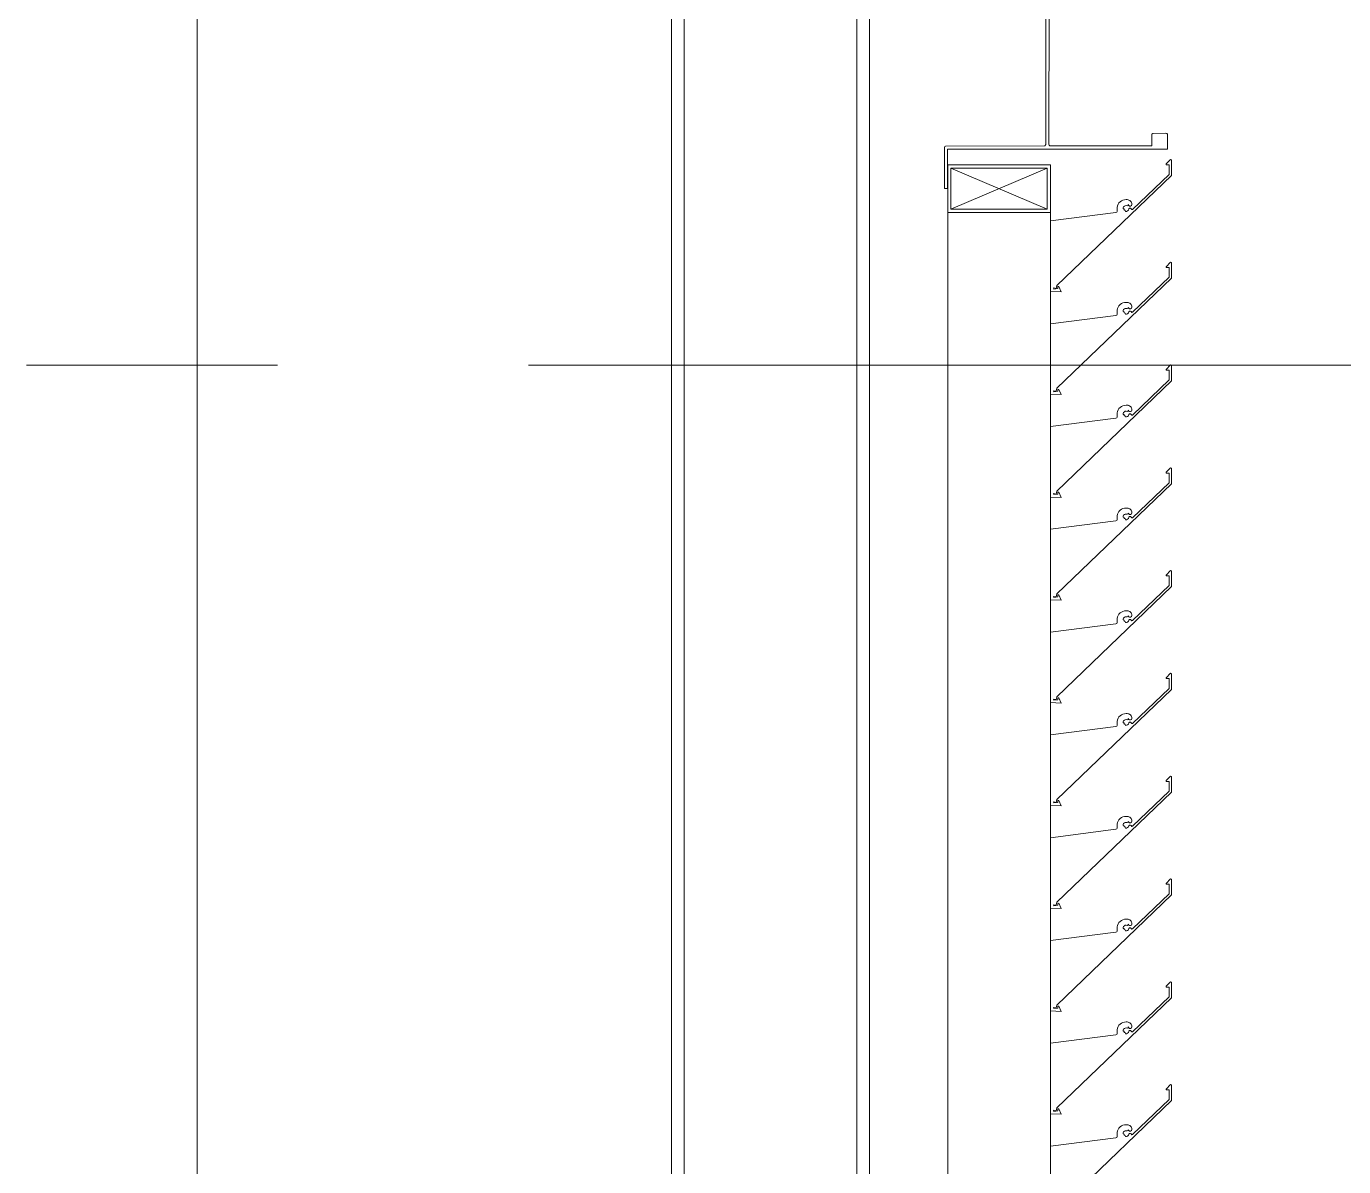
# Model space of a CAD drawing. Header units: millimetres. Extents: x -220592 to 404889, y -217665 to 38245.
# Drawn here: x 7649.5 to 7657.83, y -48108.49 to -48101.28 of the extents above; entities that cross this region are included whole.
import ezdxf

# ---------------------------------------------------------------- set-up
doc = ezdxf.new("R2010")
doc.units = ezdxf.units.MM
doc.linetypes.add('XKITLINE00', pattern=[0])
doc.layers.add('000 - 0_HIDE_OBJ_FRAMING_DEF_SUB_1', color=7, linetype='Continuous')
doc.layers.add('Part', color=7, linetype='Continuous', lineweight=0)
doc.layers.add('S-GRID', color=7, linetype='Continuous', lineweight=0)

# ---------------------------------------------------------------- blocks, each defined once
blk = doc.blocks.new('*A13472')
at = {"layer": '000 - 0_HIDE_OBJ_FRAMING_DEF_SUB_1', "color": 7, "linetype": 'XKITLINE00', "lineweight": 0}
blk.add_line((-87.063349, 95.290805), (-87.063349, 122.690337), dxfattribs=at)
blk = doc.blocks.new('*A13529')
at = {"layer": 'S-GRID', "color": 7, "linetype": 'XKITLINE00', "lineweight": 0}
for p, q in [((-88.142349, 106.790805), (-86.554849, 106.790805)), ((-84.967349, 106.790805), (-77.029849, 106.790805))]:
    blk.add_line(p, q, dxfattribs=at)
blk = doc.blocks.new('*A13598')
at = {"layer": '000 - 0_HIDE_OBJ_FRAMING_DEF_SUB_1', "color": 7, "linetype": 'XKITLINE00', "lineweight": 0}
for p, q in [((-83.983213, 94.940805), (-83.983213, 122.190805)), ((-82.893213, 94.940805), (-82.893213, 122.190805)), ((-82.813213, 94.940805), (-82.813213, 122.190805)), ((-84.063213, 98.690805), (-84.063213, 118.690805))]:
    blk.add_line(p, q, dxfattribs=at)
blk = doc.blocks.new('*A13601')
at = {"layer": 'Part', "color": 7, "linetype": 'XKITLINE00', "lineweight": 0}
for p, q in [((-82.318045, 91.596275), (-82.318045, 107.756161)), ((-81.668045, 107.701982), (-81.668045, 107.756161)), ((-81.668045, 107.051982), (-81.668045, 107.256279)), ((-81.668045, 106.401982), (-81.668045, 106.606279)), ((-81.668045, 105.751982), (-81.668045, 105.956279)), ((-81.668045, 105.101982), (-81.668045, 105.306279)), ((-81.668045, 104.451982), (-81.668045, 104.656279)), ((-81.668045, 103.801982), (-81.668045, 104.006279)), ((-81.668045, 103.151982), (-81.668045, 103.356279)), ((-81.668045, 102.501982), (-81.668045, 102.706279)), ((-81.668045, 101.851982), (-81.668045, 102.056279))]:
    blk.add_line(p, q, dxfattribs=at)
blk = doc.blocks.new('*A14531')
at = {"layer": 'Part', "color": 7, "linetype": 'XKITLINE00', "lineweight": 0}
for p, q in [((-82.318002, 109.406275), (-82.338002, 109.406278)), ((-82.338002, 109.406278), (-82.337287, 109.142451)), ((-82.318045, 109.156275), (-82.318002, 109.406275)), ((-82.337287, 109.142451), (-82.333604, 109.137963)), ((-82.333604, 109.137963), (-82.328049, 109.136277)), ((-82.328049, 109.136277), (-81.704222, 109.135406)), ((-80.928045, 109.156032), (-82.318045, 109.156275)), ((-81.704222, 109.135406), (-81.699735, 109.131723)), ((-81.699735, 109.131723), (-81.698051, 109.126167)), ((-81.698051, 109.126167), (-81.698215, 108.186167)), ((-81.678215, 108.186163), (-81.677289, 109.12999)), ((-81.677289, 109.12999), (-81.673605, 109.134477)), ((-81.673605, 109.134477), (-81.668049, 109.136161)), ((-81.668049, 109.136161), (-81.028049, 109.13605)), ((-81.028049, 109.13605), (-81.027301, 109.062223)), ((-80.928061, 109.066032), (-80.928045, 109.156032)), ((-81.027301, 109.062223), (-81.023618, 109.057734)), ((-81.023618, 109.057734), (-81.018063, 109.056048)), ((-81.018063, 109.056048), (-80.934236, 109.056795)), ((-80.934236, 109.056795), (-80.929747, 109.060477)), ((-80.929747, 109.060477), (-80.928061, 109.066032)), ((-82.332043, 108.175516), (-82.336532, 108.171834)), ((-81.708216, 108.176168), (-82.332043, 108.175516)), ((-81.70266, 108.177853), (-81.708216, 108.176168)), ((-81.70266, 108.177853), (-81.698977, 108.18234)), ((-81.698215, 108.186167), (-81.698977, 108.18234)), ((-81.67653, 108.180607), (-81.678215, 108.186163)), ((-81.672043, 108.176923), (-81.67653, 108.180607)), ((-81.028216, 108.17605), (-81.672043, 108.176923)), ((-81.028204, 108.24605), (-81.028216, 108.17605)), ((-81.026518, 108.251605), (-81.028204, 108.24605)), ((-81.022029, 108.255287), (-81.026518, 108.251605)), ((-80.938203, 108.256034), (-81.022029, 108.255287)), ((-80.932647, 108.254348), (-80.938203, 108.256034)), ((-80.928965, 108.249859), (-80.932647, 108.254348)), ((-80.92822, 108.156032), (-80.928965, 108.249859)), ((-82.338218, 108.166278), (-82.338264, 107.906278)), ((-82.336532, 108.171834), (-82.338218, 108.166278)), ((-82.318264, 107.906275), (-82.31822, 108.156275)), ((-82.31822, 108.156275), (-80.92822, 108.156032)), ((-82.338264, 107.906278), (-82.318264, 107.906275))]:
    blk.add_line(p, q, dxfattribs=at)
blk = doc.blocks.new('*A14532')
at = {"layer": 'Part', "color": 7, "linetype": 'XKITLINE00', "lineweight": 0}
for p, q in [((-81.668045, 108.056161), (-82.318045, 108.056161)), ((-82.318045, 108.056161), (-82.318045, 107.756161)), ((-82.298045, 107.776161), (-81.688045, 108.036161)), ((-82.298045, 108.036161), (-81.688045, 107.776161)), ((-82.298045, 107.776161), (-82.298045, 108.036161)), ((-82.298045, 108.036161), (-81.688045, 108.036161)), ((-81.688045, 108.036161), (-81.688045, 107.776161)), ((-81.668045, 107.756161), (-81.668045, 108.056161)), ((-81.688045, 107.776161), (-82.298045, 107.776161)), ((-82.318045, 107.756161), (-81.668045, 107.756161))]:
    blk.add_line(p, q, dxfattribs=at)
blk = doc.blocks.new('*A14536')
at = {"layer": 'Part', "color": 7, "linetype": 'XKITLINE00', "lineweight": 0}
for p, q in [((-80.908555, 102.241486), (-80.937204, 102.212598)), ((-80.937204, 102.212598), (-80.936119, 102.207677)), ((-80.936119, 102.207677), (-80.918699, 102.20758)), ((-80.918699, 102.20758), (-80.918356, 102.146233)), ((-80.903874, 102.239018), (-80.908555, 102.241486)), ((-80.903321, 102.139867), (-80.903874, 102.239018)), ((-81.628443, 101.443621), (-80.903321, 102.139867)), ((-80.918356, 102.146233), (-81.149372, 101.924831)), ((-81.246897, 101.937621), (-81.247272, 101.927385)), ((-81.244674, 101.94762), (-81.246897, 101.937621)), ((-81.240676, 101.95705), (-81.244674, 101.94762)), ((-81.235036, 101.9656), (-81.240676, 101.95705)), ((-81.22794, 101.972986), (-81.235036, 101.9656)), ((-81.219624, 101.978965), (-81.22794, 101.972986)), ((-81.210361, 101.983338), (-81.219624, 101.978965)), ((-81.20046, 101.985961), (-81.210361, 101.983338)), ((-81.209279, 101.928785), (-81.20871, 101.935269)), ((-81.20871, 101.935269), (-81.205908, 101.941143)), ((-81.205908, 101.941143), (-81.201226, 101.945665)), ((-81.201226, 101.945665), (-81.195258, 101.948263)), ((-81.190247, 101.986746), (-81.20046, 101.985961)), ((-81.195258, 101.948263), (-81.188758, 101.948607)), ((-81.183448, 101.986648), (-81.190247, 101.986746)), ((-81.188758, 101.948607), (-81.18284, 101.947702)), ((-81.17772, 101.986012), (-81.183448, 101.986648)), ((-81.18284, 101.947702), (-81.178029, 101.950109)), ((-81.178029, 101.950109), (-81.175999, 101.95509)), ((-81.172219, 101.984293), (-81.17772, 101.986012)), ((-81.175999, 101.95509), (-81.173057, 101.949618)), ((-81.173057, 101.949618), (-81.1679, 101.9464)), ((-81.168544, 101.932014), (-81.172727, 101.927857)), ((-81.167149, 101.981553), (-81.172219, 101.984293)), ((-81.16265, 101.93222), (-81.168544, 101.932014)), ((-81.1679, 101.9464), (-81.161823, 101.946412)), ((-81.162695, 101.977895), (-81.167149, 101.981553)), ((-81.159024, 101.973452), (-81.162695, 101.977895)), ((-81.158186, 101.928366), (-81.16265, 101.93222)), ((-81.161823, 101.946412), (-81.156679, 101.949649)), ((-81.15627, 101.968389), (-81.159024, 101.973452)), ((-81.156679, 101.949649), (-81.154039, 101.955123)), ((-81.154535, 101.962893), (-81.15627, 101.968389)), ((-81.154039, 101.955123), (-81.154535, 101.962893)), ((-81.254237, 101.904987), (-81.668243, 101.851957)), ((-81.668243, 101.851957), (-81.668236, 101.406287)), ((-81.249162, 101.907177), (-81.254237, 101.904987)), ((-81.246025, 101.911728), (-81.249162, 101.907177)), ((-81.247272, 101.927385), (-81.245786, 101.917251)), ((-81.245786, 101.917251), (-81.246025, 101.911728)), ((-81.201573, 101.927679), (-81.209279, 101.928785)), ((-81.202743, 101.920619), (-81.201573, 101.927679)), ((-81.195578, 101.919675), (-81.202743, 101.920619)), ((-81.193256, 101.912284), (-81.195578, 101.919675)), ((-81.186584, 101.912707), (-81.193256, 101.912284)), ((-81.180508, 101.915497), (-81.186584, 101.912707)), ((-81.175841, 101.920283), (-81.180508, 101.915497)), ((-81.172727, 101.927857), (-81.175841, 101.920283)), ((-81.154531, 101.923739), (-81.158186, 101.928366)), ((-81.149372, 101.924831), (-81.154531, 101.923739)), ((-81.63134, 101.425078), (-81.628443, 101.443621)), ((-81.621208, 101.43674), (-81.621337, 101.424549)), ((-81.616085, 101.437152), (-81.621208, 101.43674)), ((-81.60055, 101.403665), (-81.616085, 101.437152)), ((-81.668236, 101.406287), (-81.60055, 101.403665)), ((-81.648356, 101.427982), (-81.63134, 101.425078)), ((-81.64632, 101.421409), (-81.648356, 101.427982)), ((-81.621337, 101.424549), (-81.64632, 101.421409))]:
    blk.add_line(p, q, dxfattribs=at)
blk = doc.blocks.new('*A14537')
at = {"layer": 'Part', "color": 7, "linetype": 'XKITLINE00', "lineweight": 0}
for p, q in [((-80.908555, 102.891486), (-80.937204, 102.862598)), ((-80.937204, 102.862598), (-80.936119, 102.857677)), ((-80.936119, 102.857677), (-80.918699, 102.85758)), ((-80.918699, 102.85758), (-80.918356, 102.796233)), ((-80.903874, 102.889018), (-80.908555, 102.891486)), ((-80.903321, 102.789867), (-80.903874, 102.889018)), ((-81.628443, 102.093621), (-80.903321, 102.789867)), ((-80.918356, 102.796233), (-81.149372, 102.574831)), ((-81.244674, 102.59762), (-81.246897, 102.587621)), ((-81.240676, 102.60705), (-81.244674, 102.59762)), ((-81.235036, 102.6156), (-81.240676, 102.60705)), ((-81.22794, 102.622986), (-81.235036, 102.6156)), ((-81.219624, 102.628965), (-81.22794, 102.622986)), ((-81.210361, 102.633338), (-81.219624, 102.628965)), ((-81.20046, 102.635961), (-81.210361, 102.633338)), ((-81.205908, 102.591143), (-81.201226, 102.595665)), ((-81.201226, 102.595665), (-81.195258, 102.598263)), ((-81.190247, 102.636746), (-81.20046, 102.635961)), ((-81.195258, 102.598263), (-81.188758, 102.598607)), ((-81.183448, 102.636648), (-81.190247, 102.636746)), ((-81.188758, 102.598607), (-81.18284, 102.597702)), ((-81.17772, 102.636012), (-81.183448, 102.636648)), ((-81.18284, 102.597702), (-81.178029, 102.600109)), ((-81.178029, 102.600109), (-81.175999, 102.60509)), ((-81.172219, 102.634293), (-81.17772, 102.636012)), ((-81.175999, 102.60509), (-81.173057, 102.599618)), ((-81.173057, 102.599618), (-81.1679, 102.5964)), ((-81.167149, 102.631553), (-81.172219, 102.634293)), ((-81.1679, 102.5964), (-81.161823, 102.596412)), ((-81.162695, 102.627895), (-81.167149, 102.631553)), ((-81.159024, 102.623452), (-81.162695, 102.627895)), ((-81.161823, 102.596412), (-81.156679, 102.599649)), ((-81.15627, 102.618389), (-81.159024, 102.623452)), ((-81.156679, 102.599649), (-81.154039, 102.605123)), ((-81.154535, 102.612893), (-81.15627, 102.618389)), ((-81.154039, 102.605123), (-81.154535, 102.612893)), ((-81.254237, 102.554987), (-81.668243, 102.501957)), ((-81.249162, 102.557177), (-81.254237, 102.554987)), ((-81.246025, 102.561728), (-81.249162, 102.557177)), ((-81.246897, 102.587621), (-81.247272, 102.577385)), ((-81.247272, 102.577385), (-81.245786, 102.567251)), ((-81.245786, 102.567251), (-81.246025, 102.561728)), ((-81.209279, 102.578785), (-81.20871, 102.585269)), ((-81.201573, 102.577679), (-81.209279, 102.578785)), ((-81.20871, 102.585269), (-81.205908, 102.591143)), ((-81.202743, 102.570619), (-81.201573, 102.577679)), ((-81.195578, 102.569675), (-81.202743, 102.570619)), ((-81.193256, 102.562284), (-81.195578, 102.569675)), ((-81.186584, 102.562707), (-81.193256, 102.562284)), ((-81.180508, 102.565497), (-81.186584, 102.562707)), ((-81.175841, 102.570283), (-81.180508, 102.565497)), ((-81.172727, 102.577857), (-81.175841, 102.570283)), ((-81.168544, 102.582014), (-81.172727, 102.577857)), ((-81.16265, 102.58222), (-81.168544, 102.582014)), ((-81.158186, 102.578366), (-81.16265, 102.58222)), ((-81.154531, 102.573739), (-81.158186, 102.578366)), ((-81.149372, 102.574831), (-81.154531, 102.573739)), ((-81.668243, 102.501957), (-81.668236, 102.056287)), ((-81.668236, 102.056287), (-81.60055, 102.053665)), ((-81.648356, 102.077982), (-81.63134, 102.075078)), ((-81.64632, 102.071409), (-81.648356, 102.077982)), ((-81.621337, 102.074549), (-81.64632, 102.071409)), ((-81.63134, 102.075078), (-81.628443, 102.093621)), ((-81.621208, 102.08674), (-81.621337, 102.074549)), ((-81.616085, 102.087152), (-81.621208, 102.08674)), ((-81.60055, 102.053665), (-81.616085, 102.087152))]:
    blk.add_line(p, q, dxfattribs=at)
blk = doc.blocks.new('*A14538')
at = {"layer": 'Part', "color": 7, "linetype": 'XKITLINE00', "lineweight": 0}
for p, q in [((-80.908555, 103.541486), (-80.937204, 103.512598)), ((-80.937204, 103.512598), (-80.936119, 103.507677)), ((-80.903874, 103.539018), (-80.908555, 103.541486)), ((-80.903321, 103.439867), (-80.903874, 103.539018)), ((-81.628443, 102.743621), (-80.903321, 103.439867)), ((-80.918356, 103.446233), (-81.149372, 103.224831)), ((-80.936119, 103.507677), (-80.918699, 103.50758)), ((-80.918699, 103.50758), (-80.918356, 103.446233)), ((-81.235036, 103.2656), (-81.240676, 103.25705)), ((-81.22794, 103.272986), (-81.235036, 103.2656)), ((-81.219624, 103.278965), (-81.22794, 103.272986)), ((-81.210361, 103.283338), (-81.219624, 103.278965)), ((-81.20046, 103.285961), (-81.210361, 103.283338)), ((-81.190247, 103.286746), (-81.20046, 103.285961)), ((-81.183448, 103.286648), (-81.190247, 103.286746)), ((-81.17772, 103.286012), (-81.183448, 103.286648)), ((-81.172219, 103.284293), (-81.17772, 103.286012)), ((-81.167149, 103.281553), (-81.172219, 103.284293)), ((-81.162695, 103.277895), (-81.167149, 103.281553)), ((-81.159024, 103.273452), (-81.162695, 103.277895)), ((-81.15627, 103.268389), (-81.159024, 103.273452)), ((-81.154535, 103.262893), (-81.15627, 103.268389)), ((-81.154039, 103.255123), (-81.154535, 103.262893)), ((-81.254237, 103.204987), (-81.668243, 103.151957)), ((-81.249162, 103.207177), (-81.254237, 103.204987)), ((-81.246025, 103.211728), (-81.249162, 103.207177)), ((-81.246897, 103.237621), (-81.247272, 103.227385)), ((-81.247272, 103.227385), (-81.245786, 103.217251)), ((-81.244674, 103.24762), (-81.246897, 103.237621)), ((-81.245786, 103.217251), (-81.246025, 103.211728)), ((-81.240676, 103.25705), (-81.244674, 103.24762)), ((-81.209279, 103.228785), (-81.20871, 103.235269)), ((-81.201573, 103.227679), (-81.209279, 103.228785)), ((-81.20871, 103.235269), (-81.205908, 103.241143)), ((-81.205908, 103.241143), (-81.201226, 103.245665)), ((-81.202743, 103.220619), (-81.201573, 103.227679)), ((-81.195578, 103.219675), (-81.202743, 103.220619)), ((-81.201226, 103.245665), (-81.195258, 103.248263)), ((-81.193256, 103.212284), (-81.195578, 103.219675)), ((-81.195258, 103.248263), (-81.188758, 103.248607)), ((-81.186584, 103.212707), (-81.193256, 103.212284)), ((-81.188758, 103.248607), (-81.18284, 103.247702)), ((-81.180508, 103.215497), (-81.186584, 103.212707)), ((-81.18284, 103.247702), (-81.178029, 103.250109)), ((-81.175841, 103.220283), (-81.180508, 103.215497)), ((-81.178029, 103.250109), (-81.175999, 103.25509)), ((-81.175999, 103.25509), (-81.173057, 103.249618)), ((-81.172727, 103.227857), (-81.175841, 103.220283)), ((-81.173057, 103.249618), (-81.1679, 103.2464)), ((-81.168544, 103.232014), (-81.172727, 103.227857)), ((-81.16265, 103.23222), (-81.168544, 103.232014)), ((-81.1679, 103.2464), (-81.161823, 103.246412)), ((-81.158186, 103.228366), (-81.16265, 103.23222)), ((-81.161823, 103.246412), (-81.156679, 103.249649)), ((-81.154531, 103.223739), (-81.158186, 103.228366)), ((-81.156679, 103.249649), (-81.154039, 103.255123)), ((-81.149372, 103.224831), (-81.154531, 103.223739)), ((-81.668243, 103.151957), (-81.668236, 102.706287)), ((-81.668236, 102.706287), (-81.60055, 102.703665)), ((-81.648356, 102.727982), (-81.63134, 102.725078)), ((-81.64632, 102.721409), (-81.648356, 102.727982)), ((-81.621337, 102.724549), (-81.64632, 102.721409)), ((-81.63134, 102.725078), (-81.628443, 102.743621)), ((-81.621208, 102.73674), (-81.621337, 102.724549)), ((-81.616085, 102.737152), (-81.621208, 102.73674)), ((-81.60055, 102.703665), (-81.616085, 102.737152))]:
    blk.add_line(p, q, dxfattribs=at)
blk = doc.blocks.new('*A14539')
at = {"layer": 'Part', "color": 7, "linetype": 'XKITLINE00', "lineweight": 0}
for p, q in [((-80.908555, 104.191486), (-80.937204, 104.162598)), ((-80.903874, 104.189018), (-80.908555, 104.191486)), ((-80.903321, 104.089867), (-80.903874, 104.189018)), ((-80.918356, 104.096233), (-81.149372, 103.874831)), ((-80.937204, 104.162598), (-80.936119, 104.157677)), ((-80.936119, 104.157677), (-80.918699, 104.15758)), ((-80.918699, 104.15758), (-80.918356, 104.096233)), ((-81.628443, 103.393621), (-80.903321, 104.089867)), ((-81.219624, 103.928965), (-81.22794, 103.922986)), ((-81.210361, 103.933338), (-81.219624, 103.928965)), ((-81.20046, 103.935961), (-81.210361, 103.933338)), ((-81.190247, 103.936746), (-81.20046, 103.935961)), ((-81.183448, 103.936648), (-81.190247, 103.936746)), ((-81.17772, 103.936012), (-81.183448, 103.936648)), ((-81.172219, 103.934293), (-81.17772, 103.936012)), ((-81.167149, 103.931553), (-81.172219, 103.934293)), ((-81.162695, 103.927895), (-81.167149, 103.931553)), ((-81.159024, 103.923452), (-81.162695, 103.927895)), ((-81.254237, 103.854987), (-81.668243, 103.801957)), ((-81.249162, 103.857177), (-81.254237, 103.854987)), ((-81.246025, 103.861728), (-81.249162, 103.857177)), ((-81.246897, 103.887621), (-81.247272, 103.877385)), ((-81.247272, 103.877385), (-81.245786, 103.867251)), ((-81.244674, 103.89762), (-81.246897, 103.887621)), ((-81.245786, 103.867251), (-81.246025, 103.861728)), ((-81.240676, 103.90705), (-81.244674, 103.89762)), ((-81.235036, 103.9156), (-81.240676, 103.90705)), ((-81.22794, 103.922986), (-81.235036, 103.9156)), ((-81.209279, 103.878785), (-81.20871, 103.885269)), ((-81.201573, 103.877679), (-81.209279, 103.878785)), ((-81.20871, 103.885269), (-81.205908, 103.891143)), ((-81.205908, 103.891143), (-81.201226, 103.895665)), ((-81.202743, 103.870619), (-81.201573, 103.877679)), ((-81.195578, 103.869675), (-81.202743, 103.870619)), ((-81.201226, 103.895665), (-81.195258, 103.898263)), ((-81.193256, 103.862284), (-81.195578, 103.869675)), ((-81.195258, 103.898263), (-81.188758, 103.898607)), ((-81.186584, 103.862707), (-81.193256, 103.862284)), ((-81.188758, 103.898607), (-81.18284, 103.897702)), ((-81.180508, 103.865497), (-81.186584, 103.862707)), ((-81.18284, 103.897702), (-81.178029, 103.900109)), ((-81.175841, 103.870283), (-81.180508, 103.865497)), ((-81.178029, 103.900109), (-81.175999, 103.90509)), ((-81.175999, 103.90509), (-81.173057, 103.899618)), ((-81.172727, 103.877857), (-81.175841, 103.870283)), ((-81.173057, 103.899618), (-81.1679, 103.8964)), ((-81.168544, 103.882014), (-81.172727, 103.877857)), ((-81.16265, 103.88222), (-81.168544, 103.882014)), ((-81.1679, 103.8964), (-81.161823, 103.896412)), ((-81.158186, 103.878366), (-81.16265, 103.88222)), ((-81.161823, 103.896412), (-81.156679, 103.899649)), ((-81.15627, 103.918389), (-81.159024, 103.923452)), ((-81.154531, 103.873739), (-81.158186, 103.878366)), ((-81.156679, 103.899649), (-81.154039, 103.905123)), ((-81.154535, 103.912893), (-81.15627, 103.918389)), ((-81.154039, 103.905123), (-81.154535, 103.912893)), ((-81.149372, 103.874831), (-81.154531, 103.873739)), ((-81.668243, 103.801957), (-81.668236, 103.356287)), ((-81.668236, 103.356287), (-81.60055, 103.353665)), ((-81.648356, 103.377982), (-81.63134, 103.375078)), ((-81.64632, 103.371409), (-81.648356, 103.377982)), ((-81.621337, 103.374549), (-81.64632, 103.371409)), ((-81.63134, 103.375078), (-81.628443, 103.393621)), ((-81.621208, 103.38674), (-81.621337, 103.374549)), ((-81.616085, 103.387152), (-81.621208, 103.38674)), ((-81.60055, 103.353665), (-81.616085, 103.387152))]:
    blk.add_line(p, q, dxfattribs=at)
blk = doc.blocks.new('*A14540')
at = {"layer": 'Part', "color": 7, "linetype": 'XKITLINE00', "lineweight": 0}
for p, q in [((-80.908555, 104.841486), (-80.937204, 104.812598)), ((-80.937204, 104.812598), (-80.936119, 104.807677)), ((-80.936119, 104.807677), (-80.918699, 104.80758)), ((-80.918699, 104.80758), (-80.918356, 104.746233)), ((-80.903874, 104.839018), (-80.908555, 104.841486)), ((-80.903321, 104.739867), (-80.903874, 104.839018)), ((-81.628443, 104.043621), (-80.903321, 104.739867)), ((-80.918356, 104.746233), (-81.149372, 104.524831)), ((-81.246025, 104.511728), (-81.249162, 104.507177)), ((-81.246897, 104.537621), (-81.247272, 104.527385)), ((-81.247272, 104.527385), (-81.245786, 104.517251)), ((-81.244674, 104.54762), (-81.246897, 104.537621)), ((-81.245786, 104.517251), (-81.246025, 104.511728)), ((-81.240676, 104.55705), (-81.244674, 104.54762)), ((-81.235036, 104.5656), (-81.240676, 104.55705)), ((-81.22794, 104.572986), (-81.235036, 104.5656)), ((-81.219624, 104.578965), (-81.22794, 104.572986)), ((-81.210361, 104.583338), (-81.219624, 104.578965)), ((-81.20046, 104.585961), (-81.210361, 104.583338)), ((-81.209279, 104.528785), (-81.20871, 104.535269)), ((-81.201573, 104.527679), (-81.209279, 104.528785)), ((-81.20871, 104.535269), (-81.205908, 104.541143)), ((-81.205908, 104.541143), (-81.201226, 104.545665)), ((-81.202743, 104.520619), (-81.201573, 104.527679)), ((-81.195578, 104.519675), (-81.202743, 104.520619)), ((-81.201226, 104.545665), (-81.195258, 104.548263)), ((-81.190247, 104.586746), (-81.20046, 104.585961)), ((-81.193256, 104.512284), (-81.195578, 104.519675)), ((-81.195258, 104.548263), (-81.188758, 104.548607)), ((-81.186584, 104.512707), (-81.193256, 104.512284)), ((-81.183448, 104.586648), (-81.190247, 104.586746)), ((-81.188758, 104.548607), (-81.18284, 104.547702)), ((-81.180508, 104.515497), (-81.186584, 104.512707)), ((-81.17772, 104.586012), (-81.183448, 104.586648)), ((-81.18284, 104.547702), (-81.178029, 104.550109)), ((-81.175841, 104.520283), (-81.180508, 104.515497)), ((-81.178029, 104.550109), (-81.175999, 104.55509)), ((-81.172219, 104.584293), (-81.17772, 104.586012)), ((-81.175999, 104.55509), (-81.173057, 104.549618)), ((-81.172727, 104.527857), (-81.175841, 104.520283)), ((-81.173057, 104.549618), (-81.1679, 104.5464)), ((-81.168544, 104.532014), (-81.172727, 104.527857)), ((-81.167149, 104.581553), (-81.172219, 104.584293)), ((-81.16265, 104.53222), (-81.168544, 104.532014)), ((-81.1679, 104.5464), (-81.161823, 104.546412)), ((-81.162695, 104.577895), (-81.167149, 104.581553)), ((-81.159024, 104.573452), (-81.162695, 104.577895)), ((-81.158186, 104.528366), (-81.16265, 104.53222)), ((-81.161823, 104.546412), (-81.156679, 104.549649)), ((-81.15627, 104.568389), (-81.159024, 104.573452)), ((-81.154531, 104.523739), (-81.158186, 104.528366)), ((-81.156679, 104.549649), (-81.154039, 104.555123)), ((-81.154535, 104.562893), (-81.15627, 104.568389)), ((-81.154039, 104.555123), (-81.154535, 104.562893)), ((-81.149372, 104.524831), (-81.154531, 104.523739)), ((-81.254237, 104.504987), (-81.668243, 104.451957)), ((-81.668243, 104.451957), (-81.668236, 104.006287)), ((-81.249162, 104.507177), (-81.254237, 104.504987)), ((-81.648356, 104.027982), (-81.63134, 104.025078)), ((-81.64632, 104.021409), (-81.648356, 104.027982)), ((-81.621337, 104.024549), (-81.64632, 104.021409)), ((-81.63134, 104.025078), (-81.628443, 104.043621)), ((-81.621208, 104.03674), (-81.621337, 104.024549)), ((-81.616085, 104.037152), (-81.621208, 104.03674)), ((-81.60055, 104.003665), (-81.616085, 104.037152)), ((-81.668236, 104.006287), (-81.60055, 104.003665))]:
    blk.add_line(p, q, dxfattribs=at)
blk = doc.blocks.new('*A14541')
at = {"layer": 'Part', "color": 7, "linetype": 'XKITLINE00', "lineweight": 0}
for p, q in [((-80.908555, 105.491486), (-80.937204, 105.462598)), ((-80.937204, 105.462598), (-80.936119, 105.457677)), ((-80.936119, 105.457677), (-80.918699, 105.45758)), ((-80.918699, 105.45758), (-80.918356, 105.396233)), ((-80.903874, 105.489018), (-80.908555, 105.491486)), ((-80.903321, 105.389867), (-80.903874, 105.489018)), ((-81.628443, 104.693621), (-80.903321, 105.389867)), ((-80.918356, 105.396233), (-81.149372, 105.174831)), ((-81.246897, 105.187621), (-81.247272, 105.177385)), ((-81.247272, 105.177385), (-81.245786, 105.167251)), ((-81.244674, 105.19762), (-81.246897, 105.187621)), ((-81.240676, 105.20705), (-81.244674, 105.19762)), ((-81.235036, 105.2156), (-81.240676, 105.20705)), ((-81.22794, 105.222986), (-81.235036, 105.2156)), ((-81.219624, 105.228965), (-81.22794, 105.222986)), ((-81.210361, 105.233338), (-81.219624, 105.228965)), ((-81.20046, 105.235961), (-81.210361, 105.233338)), ((-81.209279, 105.178785), (-81.20871, 105.185269)), ((-81.201573, 105.177679), (-81.209279, 105.178785)), ((-81.20871, 105.185269), (-81.205908, 105.191143)), ((-81.205908, 105.191143), (-81.201226, 105.195665)), ((-81.202743, 105.170619), (-81.201573, 105.177679)), ((-81.201226, 105.195665), (-81.195258, 105.198263)), ((-81.190247, 105.236746), (-81.20046, 105.235961)), ((-81.195258, 105.198263), (-81.188758, 105.198607)), ((-81.183448, 105.236648), (-81.190247, 105.236746)), ((-81.188758, 105.198607), (-81.18284, 105.197702)), ((-81.17772, 105.236012), (-81.183448, 105.236648)), ((-81.18284, 105.197702), (-81.178029, 105.200109)), ((-81.178029, 105.200109), (-81.175999, 105.20509)), ((-81.172219, 105.234293), (-81.17772, 105.236012)), ((-81.175999, 105.20509), (-81.173057, 105.199618)), ((-81.172727, 105.177857), (-81.175841, 105.170283)), ((-81.173057, 105.199618), (-81.1679, 105.1964)), ((-81.168544, 105.182014), (-81.172727, 105.177857)), ((-81.167149, 105.231553), (-81.172219, 105.234293)), ((-81.16265, 105.18222), (-81.168544, 105.182014)), ((-81.1679, 105.1964), (-81.161823, 105.196412)), ((-81.162695, 105.227895), (-81.167149, 105.231553)), ((-81.159024, 105.223452), (-81.162695, 105.227895)), ((-81.158186, 105.178366), (-81.16265, 105.18222)), ((-81.161823, 105.196412), (-81.156679, 105.199649)), ((-81.15627, 105.218389), (-81.159024, 105.223452)), ((-81.154531, 105.173739), (-81.158186, 105.178366)), ((-81.156679, 105.199649), (-81.154039, 105.205123)), ((-81.154535, 105.212893), (-81.15627, 105.218389)), ((-81.154039, 105.205123), (-81.154535, 105.212893)), ((-81.254237, 105.154987), (-81.668243, 105.101957)), ((-81.668243, 105.101957), (-81.668236, 104.656287)), ((-81.249162, 105.157177), (-81.254237, 105.154987)), ((-81.246025, 105.161728), (-81.249162, 105.157177)), ((-81.245786, 105.167251), (-81.246025, 105.161728)), ((-81.195578, 105.169675), (-81.202743, 105.170619)), ((-81.193256, 105.162284), (-81.195578, 105.169675)), ((-81.186584, 105.162707), (-81.193256, 105.162284)), ((-81.180508, 105.165497), (-81.186584, 105.162707)), ((-81.175841, 105.170283), (-81.180508, 105.165497)), ((-81.149372, 105.174831), (-81.154531, 105.173739)), ((-81.648356, 104.677982), (-81.63134, 104.675078)), ((-81.64632, 104.671409), (-81.648356, 104.677982)), ((-81.63134, 104.675078), (-81.628443, 104.693621)), ((-81.621208, 104.68674), (-81.621337, 104.674549)), ((-81.616085, 104.687152), (-81.621208, 104.68674)), ((-81.60055, 104.653665), (-81.616085, 104.687152)), ((-81.668236, 104.656287), (-81.60055, 104.653665)), ((-81.621337, 104.674549), (-81.64632, 104.671409))]:
    blk.add_line(p, q, dxfattribs=at)
blk = doc.blocks.new('*A14542')
at = {"layer": 'Part', "color": 7, "linetype": 'XKITLINE00', "lineweight": 0}
for p, q in [((-80.908555, 106.141486), (-80.937204, 106.112598)), ((-80.937204, 106.112598), (-80.936119, 106.107677)), ((-80.936119, 106.107677), (-80.918699, 106.10758)), ((-80.918699, 106.10758), (-80.918356, 106.046233)), ((-80.903874, 106.139018), (-80.908555, 106.141486)), ((-80.903321, 106.039867), (-80.903874, 106.139018)), ((-81.628443, 105.343621), (-80.903321, 106.039867)), ((-80.918356, 106.046233), (-81.149372, 105.824831)), ((-81.244674, 105.84762), (-81.246897, 105.837621)), ((-81.240676, 105.85705), (-81.244674, 105.84762)), ((-81.235036, 105.8656), (-81.240676, 105.85705)), ((-81.22794, 105.872986), (-81.235036, 105.8656)), ((-81.219624, 105.878965), (-81.22794, 105.872986)), ((-81.210361, 105.883338), (-81.219624, 105.878965)), ((-81.20046, 105.885961), (-81.210361, 105.883338)), ((-81.205908, 105.841143), (-81.201226, 105.845665)), ((-81.201226, 105.845665), (-81.195258, 105.848263)), ((-81.190247, 105.886746), (-81.20046, 105.885961)), ((-81.195258, 105.848263), (-81.188758, 105.848607)), ((-81.183448, 105.886648), (-81.190247, 105.886746)), ((-81.188758, 105.848607), (-81.18284, 105.847702)), ((-81.17772, 105.886012), (-81.183448, 105.886648)), ((-81.18284, 105.847702), (-81.178029, 105.850109)), ((-81.178029, 105.850109), (-81.175999, 105.85509)), ((-81.172219, 105.884293), (-81.17772, 105.886012)), ((-81.175999, 105.85509), (-81.173057, 105.849618)), ((-81.173057, 105.849618), (-81.1679, 105.8464)), ((-81.167149, 105.881553), (-81.172219, 105.884293)), ((-81.1679, 105.8464), (-81.161823, 105.846412)), ((-81.162695, 105.877895), (-81.167149, 105.881553)), ((-81.159024, 105.873452), (-81.162695, 105.877895)), ((-81.161823, 105.846412), (-81.156679, 105.849649)), ((-81.15627, 105.868389), (-81.159024, 105.873452)), ((-81.156679, 105.849649), (-81.154039, 105.855123)), ((-81.154535, 105.862893), (-81.15627, 105.868389)), ((-81.154039, 105.855123), (-81.154535, 105.862893)), ((-81.254237, 105.804987), (-81.668243, 105.751957)), ((-81.249162, 105.807177), (-81.254237, 105.804987)), ((-81.246025, 105.811728), (-81.249162, 105.807177)), ((-81.246897, 105.837621), (-81.247272, 105.827385)), ((-81.247272, 105.827385), (-81.245786, 105.817251)), ((-81.245786, 105.817251), (-81.246025, 105.811728)), ((-81.209279, 105.828785), (-81.20871, 105.835269)), ((-81.201573, 105.827679), (-81.209279, 105.828785)), ((-81.20871, 105.835269), (-81.205908, 105.841143)), ((-81.202743, 105.820619), (-81.201573, 105.827679)), ((-81.195578, 105.819675), (-81.202743, 105.820619)), ((-81.193256, 105.812284), (-81.195578, 105.819675)), ((-81.186584, 105.812707), (-81.193256, 105.812284)), ((-81.180508, 105.815497), (-81.186584, 105.812707)), ((-81.175841, 105.820283), (-81.180508, 105.815497)), ((-81.172727, 105.827857), (-81.175841, 105.820283)), ((-81.168544, 105.832014), (-81.172727, 105.827857)), ((-81.16265, 105.83222), (-81.168544, 105.832014)), ((-81.158186, 105.828366), (-81.16265, 105.83222)), ((-81.154531, 105.823739), (-81.158186, 105.828366)), ((-81.149372, 105.824831), (-81.154531, 105.823739)), ((-81.668243, 105.751957), (-81.668236, 105.306287)), ((-81.63134, 105.325078), (-81.628443, 105.343621)), ((-81.668236, 105.306287), (-81.60055, 105.303665)), ((-81.648356, 105.327982), (-81.63134, 105.325078)), ((-81.64632, 105.321409), (-81.648356, 105.327982)), ((-81.621337, 105.324549), (-81.64632, 105.321409)), ((-81.621208, 105.33674), (-81.621337, 105.324549)), ((-81.616085, 105.337152), (-81.621208, 105.33674)), ((-81.60055, 105.303665), (-81.616085, 105.337152))]:
    blk.add_line(p, q, dxfattribs=at)
blk = doc.blocks.new('*A14543')
at = {"layer": 'Part', "color": 7, "linetype": 'XKITLINE00', "lineweight": 0}
for p, q in [((-80.908555, 106.791486), (-80.937204, 106.762598)), ((-80.937204, 106.762598), (-80.936119, 106.757677)), ((-80.903874, 106.789018), (-80.908555, 106.791486)), ((-80.903321, 106.689867), (-80.903874, 106.789018)), ((-81.628443, 105.993621), (-80.903321, 106.689867)), ((-80.918356, 106.696233), (-81.149372, 106.474831)), ((-80.936119, 106.757677), (-80.918699, 106.75758)), ((-80.918699, 106.75758), (-80.918356, 106.696233)), ((-81.235036, 106.5156), (-81.240676, 106.50705)), ((-81.22794, 106.522986), (-81.235036, 106.5156)), ((-81.219624, 106.528965), (-81.22794, 106.522986)), ((-81.210361, 106.533338), (-81.219624, 106.528965)), ((-81.20046, 106.535961), (-81.210361, 106.533338)), ((-81.190247, 106.536746), (-81.20046, 106.535961)), ((-81.183448, 106.536648), (-81.190247, 106.536746)), ((-81.17772, 106.536012), (-81.183448, 106.536648)), ((-81.172219, 106.534293), (-81.17772, 106.536012)), ((-81.167149, 106.531553), (-81.172219, 106.534293)), ((-81.162695, 106.527895), (-81.167149, 106.531553)), ((-81.159024, 106.523452), (-81.162695, 106.527895)), ((-81.15627, 106.518389), (-81.159024, 106.523452)), ((-81.154535, 106.512893), (-81.15627, 106.518389)), ((-81.154039, 106.505123), (-81.154535, 106.512893)), ((-81.254237, 106.454987), (-81.668243, 106.401957)), ((-81.249162, 106.457177), (-81.254237, 106.454987)), ((-81.246025, 106.461728), (-81.249162, 106.457177)), ((-81.246897, 106.487621), (-81.247272, 106.477385)), ((-81.247272, 106.477385), (-81.245786, 106.467251)), ((-81.244674, 106.49762), (-81.246897, 106.487621)), ((-81.245786, 106.467251), (-81.246025, 106.461728)), ((-81.240676, 106.50705), (-81.244674, 106.49762)), ((-81.209279, 106.478785), (-81.20871, 106.485269)), ((-81.201573, 106.477679), (-81.209279, 106.478785)), ((-81.20871, 106.485269), (-81.205908, 106.491143)), ((-81.205908, 106.491143), (-81.201226, 106.495665)), ((-81.202743, 106.470619), (-81.201573, 106.477679)), ((-81.195578, 106.469675), (-81.202743, 106.470619)), ((-81.201226, 106.495665), (-81.195258, 106.498263)), ((-81.193256, 106.462284), (-81.195578, 106.469675)), ((-81.195258, 106.498263), (-81.188758, 106.498607)), ((-81.186584, 106.462707), (-81.193256, 106.462284)), ((-81.188758, 106.498607), (-81.18284, 106.497702)), ((-81.180508, 106.465497), (-81.186584, 106.462707)), ((-81.18284, 106.497702), (-81.178029, 106.500109)), ((-81.175841, 106.470283), (-81.180508, 106.465497)), ((-81.178029, 106.500109), (-81.175999, 106.50509)), ((-81.175999, 106.50509), (-81.173057, 106.499618)), ((-81.172727, 106.477857), (-81.175841, 106.470283)), ((-81.173057, 106.499618), (-81.1679, 106.4964)), ((-81.168544, 106.482014), (-81.172727, 106.477857)), ((-81.16265, 106.48222), (-81.168544, 106.482014)), ((-81.1679, 106.4964), (-81.161823, 106.496412)), ((-81.158186, 106.478366), (-81.16265, 106.48222)), ((-81.161823, 106.496412), (-81.156679, 106.499649)), ((-81.154531, 106.473739), (-81.158186, 106.478366)), ((-81.156679, 106.499649), (-81.154039, 106.505123)), ((-81.149372, 106.474831), (-81.154531, 106.473739)), ((-81.668243, 106.401957), (-81.668236, 105.956287)), ((-81.668236, 105.956287), (-81.60055, 105.953665)), ((-81.648356, 105.977982), (-81.63134, 105.975078)), ((-81.64632, 105.971409), (-81.648356, 105.977982)), ((-81.621337, 105.974549), (-81.64632, 105.971409)), ((-81.63134, 105.975078), (-81.628443, 105.993621)), ((-81.621208, 105.98674), (-81.621337, 105.974549)), ((-81.616085, 105.987152), (-81.621208, 105.98674)), ((-81.60055, 105.953665), (-81.616085, 105.987152))]:
    blk.add_line(p, q, dxfattribs=at)
blk = doc.blocks.new('*A14544')
at = {"layer": 'Part', "color": 7, "linetype": 'XKITLINE00', "lineweight": 0}
for p, q in [((-80.908555, 107.441486), (-80.937204, 107.412598)), ((-80.903874, 107.439018), (-80.908555, 107.441486)), ((-80.903321, 107.339867), (-80.903874, 107.439018)), ((-80.918356, 107.346233), (-81.149372, 107.124831)), ((-80.937204, 107.412598), (-80.936119, 107.407677)), ((-80.936119, 107.407677), (-80.918699, 107.40758)), ((-80.918699, 107.40758), (-80.918356, 107.346233)), ((-81.628443, 106.643621), (-80.903321, 107.339867)), ((-81.219624, 107.178965), (-81.22794, 107.172986)), ((-81.210361, 107.183338), (-81.219624, 107.178965)), ((-81.20046, 107.185961), (-81.210361, 107.183338)), ((-81.190247, 107.186746), (-81.20046, 107.185961)), ((-81.183448, 107.186648), (-81.190247, 107.186746)), ((-81.17772, 107.186012), (-81.183448, 107.186648)), ((-81.172219, 107.184293), (-81.17772, 107.186012)), ((-81.167149, 107.181553), (-81.172219, 107.184293)), ((-81.162695, 107.177895), (-81.167149, 107.181553)), ((-81.159024, 107.173452), (-81.162695, 107.177895)), ((-81.254237, 107.104987), (-81.668243, 107.051957)), ((-81.249162, 107.107177), (-81.254237, 107.104987)), ((-81.246025, 107.111728), (-81.249162, 107.107177)), ((-81.246897, 107.137621), (-81.247272, 107.127385)), ((-81.247272, 107.127385), (-81.245786, 107.117251)), ((-81.244674, 107.14762), (-81.246897, 107.137621)), ((-81.245786, 107.117251), (-81.246025, 107.111728)), ((-81.240676, 107.15705), (-81.244674, 107.14762)), ((-81.235036, 107.1656), (-81.240676, 107.15705)), ((-81.22794, 107.172986), (-81.235036, 107.1656)), ((-81.209279, 107.128785), (-81.20871, 107.135269)), ((-81.201573, 107.127679), (-81.209279, 107.128785)), ((-81.20871, 107.135269), (-81.205908, 107.141143)), ((-81.205908, 107.141143), (-81.201226, 107.145665)), ((-81.202743, 107.120619), (-81.201573, 107.127679)), ((-81.195578, 107.119675), (-81.202743, 107.120619)), ((-81.201226, 107.145665), (-81.195258, 107.148263)), ((-81.193256, 107.112284), (-81.195578, 107.119675)), ((-81.195258, 107.148263), (-81.188758, 107.148607)), ((-81.186584, 107.112707), (-81.193256, 107.112284)), ((-81.188758, 107.148607), (-81.18284, 107.147702)), ((-81.180508, 107.115497), (-81.186584, 107.112707)), ((-81.18284, 107.147702), (-81.178029, 107.150109)), ((-81.175841, 107.120283), (-81.180508, 107.115497)), ((-81.178029, 107.150109), (-81.175999, 107.15509)), ((-81.175999, 107.15509), (-81.173057, 107.149618)), ((-81.172727, 107.127857), (-81.175841, 107.120283)), ((-81.173057, 107.149618), (-81.1679, 107.1464)), ((-81.168544, 107.132014), (-81.172727, 107.127857)), ((-81.16265, 107.13222), (-81.168544, 107.132014)), ((-81.1679, 107.1464), (-81.161823, 107.146412)), ((-81.158186, 107.128366), (-81.16265, 107.13222)), ((-81.161823, 107.146412), (-81.156679, 107.149649)), ((-81.15627, 107.168389), (-81.159024, 107.173452)), ((-81.154531, 107.123739), (-81.158186, 107.128366)), ((-81.156679, 107.149649), (-81.154039, 107.155123)), ((-81.154535, 107.162893), (-81.15627, 107.168389)), ((-81.154039, 107.155123), (-81.154535, 107.162893)), ((-81.149372, 107.124831), (-81.154531, 107.123739)), ((-81.668243, 107.051957), (-81.668236, 106.606287)), ((-81.668236, 106.606287), (-81.60055, 106.603665)), ((-81.648356, 106.627982), (-81.63134, 106.625078)), ((-81.64632, 106.621409), (-81.648356, 106.627982)), ((-81.621337, 106.624549), (-81.64632, 106.621409)), ((-81.63134, 106.625078), (-81.628443, 106.643621)), ((-81.621208, 106.63674), (-81.621337, 106.624549)), ((-81.616085, 106.637152), (-81.621208, 106.63674)), ((-81.60055, 106.603665), (-81.616085, 106.637152))]:
    blk.add_line(p, q, dxfattribs=at)
blk = doc.blocks.new('*A14545')
at = {"layer": 'Part', "color": 7, "linetype": 'XKITLINE00', "lineweight": 0}
for p, q in [((-80.908555, 108.091486), (-80.937204, 108.062598)), ((-80.937204, 108.062598), (-80.936119, 108.057677)), ((-80.936119, 108.057677), (-80.918699, 108.05758)), ((-80.918699, 108.05758), (-80.918356, 107.996233)), ((-80.903874, 108.089018), (-80.908555, 108.091486)), ((-80.903321, 107.989867), (-80.903874, 108.089018)), ((-81.628443, 107.293621), (-80.903321, 107.989867)), ((-80.918356, 107.996233), (-81.149372, 107.774831)), ((-81.246025, 107.761728), (-81.249162, 107.757177)), ((-81.246897, 107.787621), (-81.247272, 107.777385)), ((-81.247272, 107.777385), (-81.245786, 107.767251)), ((-81.244674, 107.79762), (-81.246897, 107.787621)), ((-81.245786, 107.767251), (-81.246025, 107.761728)), ((-81.240676, 107.80705), (-81.244674, 107.79762)), ((-81.235036, 107.8156), (-81.240676, 107.80705)), ((-81.22794, 107.822986), (-81.235036, 107.8156)), ((-81.219624, 107.828965), (-81.22794, 107.822986)), ((-81.210361, 107.833338), (-81.219624, 107.828965)), ((-81.20046, 107.835961), (-81.210361, 107.833338)), ((-81.209279, 107.778785), (-81.20871, 107.785269)), ((-81.201573, 107.777679), (-81.209279, 107.778785)), ((-81.20871, 107.785269), (-81.205908, 107.791143)), ((-81.205908, 107.791143), (-81.201226, 107.795665)), ((-81.202743, 107.770619), (-81.201573, 107.777679)), ((-81.195578, 107.769675), (-81.202743, 107.770619)), ((-81.201226, 107.795665), (-81.195258, 107.798263)), ((-81.190247, 107.836746), (-81.20046, 107.835961)), ((-81.193256, 107.762284), (-81.195578, 107.769675)), ((-81.195258, 107.798263), (-81.188758, 107.798607)), ((-81.186584, 107.762707), (-81.193256, 107.762284)), ((-81.183448, 107.836648), (-81.190247, 107.836746)), ((-81.188758, 107.798607), (-81.18284, 107.797702)), ((-81.180508, 107.765497), (-81.186584, 107.762707)), ((-81.17772, 107.836012), (-81.183448, 107.836648)), ((-81.18284, 107.797702), (-81.178029, 107.800109)), ((-81.175841, 107.770283), (-81.180508, 107.765497)), ((-81.178029, 107.800109), (-81.175999, 107.80509)), ((-81.172219, 107.834293), (-81.17772, 107.836012)), ((-81.175999, 107.80509), (-81.173057, 107.799618)), ((-81.172727, 107.777857), (-81.175841, 107.770283)), ((-81.173057, 107.799618), (-81.1679, 107.7964)), ((-81.168544, 107.782014), (-81.172727, 107.777857)), ((-81.167149, 107.831553), (-81.172219, 107.834293)), ((-81.16265, 107.78222), (-81.168544, 107.782014)), ((-81.1679, 107.7964), (-81.161823, 107.796412)), ((-81.162695, 107.827895), (-81.167149, 107.831553)), ((-81.159024, 107.823452), (-81.162695, 107.827895)), ((-81.158186, 107.778366), (-81.16265, 107.78222)), ((-81.161823, 107.796412), (-81.156679, 107.799649)), ((-81.15627, 107.818389), (-81.159024, 107.823452)), ((-81.154531, 107.773739), (-81.158186, 107.778366)), ((-81.156679, 107.799649), (-81.154039, 107.805123)), ((-81.154535, 107.812893), (-81.15627, 107.818389)), ((-81.154039, 107.805123), (-81.154535, 107.812893)), ((-81.149372, 107.774831), (-81.154531, 107.773739)), ((-81.254237, 107.754987), (-81.668243, 107.701957)), ((-81.668243, 107.701957), (-81.668236, 107.256287)), ((-81.249162, 107.757177), (-81.254237, 107.754987)), ((-81.648356, 107.277982), (-81.63134, 107.275078)), ((-81.64632, 107.271409), (-81.648356, 107.277982)), ((-81.621337, 107.274549), (-81.64632, 107.271409)), ((-81.63134, 107.275078), (-81.628443, 107.293621)), ((-81.621208, 107.28674), (-81.621337, 107.274549)), ((-81.616085, 107.287152), (-81.621208, 107.28674)), ((-81.60055, 107.253665), (-81.616085, 107.287152)), ((-81.668236, 107.256287), (-81.60055, 107.253665))]:
    blk.add_line(p, q, dxfattribs=at)

msp = doc.modelspace()

# ---------------------------------------------------------------- block references
at = {"color": 7, "lineweight": 0}
for name in ['*A13472', '*A13598', '*A14531', '*A14545', '*A14532', '*A13601', '*A14544', '*A13529', '*A14543', '*A14542', '*A14541', '*A14540', '*A14539', '*A14538', '*A14537', '*A14536']:
    msp.add_blockref(name, (7737.6457, -48210.2152), dxfattribs=at)

doc.saveas('drawing.dxf')
